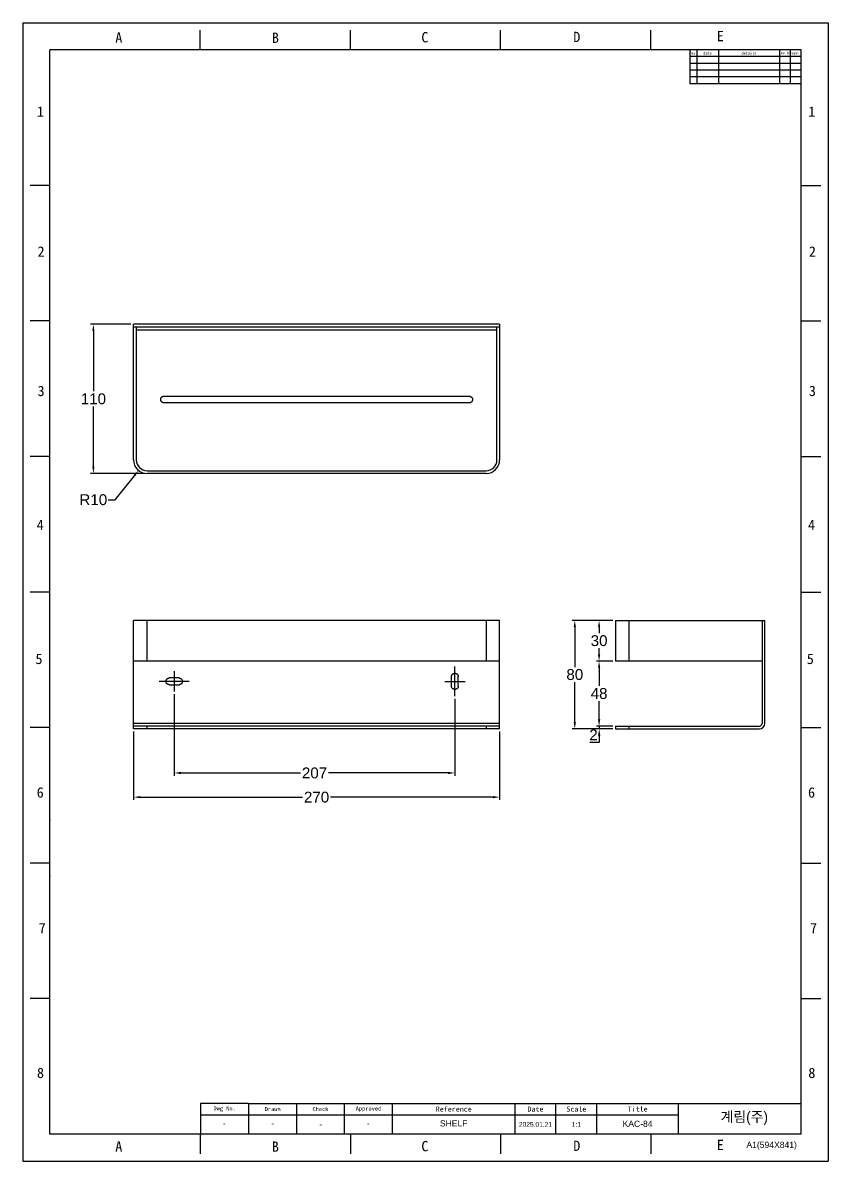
# Model space of a CAD drawing. Header units: millimetres. Extents: x -1005 to -411, y -1087 to -247.
import ezdxf

# ---------------------------------------------------------------- set-up
doc = ezdxf.new("R2010")
doc.units = ezdxf.units.MM
doc.header["$MEASUREMENT"] = 0
doc.linetypes.add('CENTER', pattern=[50.8, 31.75, -6.35, 6.35, -6.35])
doc.linetypes.add('CENTERX2', pattern=[101.6, 63.5, -12.7, 12.7, -12.7])
for name, color, linetype in [('DWG', 7, 'Continuous'), ('FORM', 7, 'Continuous'), ('TEXT', 2, 'Continuous')]:
    doc.layers.add(name, color=color, linetype=linetype)
doc.styles.add('ARIAL', font='arial.ttf')
doc.dimstyles.new('LIXIL-1배(a1)', dxfattribs={"dimscale": 0, "dimtxt": 8, "dimasz": 5, "dimexe": 1.9995, "dimexo": 2, "dimgap": 1.5, "dimtad": 1, "dimtih": 1, "dimtoh": 1, "dimdec": 1, "dimdsep": 46, "dimtxsty": 'ARIAL', "dimcen": 0, "dimclrd": 3, "dimclre": 3, "dimclrt": 4, "dimadec": 0, "dimazin": 0, "dimtfac": 1, "dimtdec": 1, "dimtmove": 0, "dimatfit": 3, "dimfxl": 1, "dimarcsym": 0})

# ---------------------------------------------------------------- blocks, each defined once
blk = doc.blocks.new('*D1')
at = {"color": 3, "lineweight": -2, "ltscale": 0.5, "transparency": 16777216}
for p, q in [((-925.78, -469.49), (-955.38, -469.49)), ((-953.38, -474.49), (-953.38, -518.9)), ((-953.38, -574.49), (-953.38, -530.07)), ((-915.78, -579.49), (-955.38, -579.49))]:
    blk.add_line(p, q, dxfattribs=at)
at = {"color": 3, "ltscale": 0.5, "transparency": 16777216}
for points in [[(-954.21, -474.49), (-952.54, -474.49), (-953.38, -469.49)], [(-954.21, -574.49), (-952.54, -574.49), (-953.38, -579.49)]]:
    blk.add_solid(points, dxfattribs=at)
at = {"layer": 'Defpoints', "color": 0, "ltscale": 0.5, "transparency": 16777216}
for p in [(-953.38, -469.49), (-923.78, -469.49), (-913.78, -579.49)]:
    blk.add_point(p, dxfattribs=at)
at = {"color": 4, "ltscale": 0.5, "transparency": 16777216, "insert": (-953.38, -524.49), "char_height": 8, "attachment_point": 5, "style": 'ARIAL'}
blk.add_mtext('110', dxfattribs=at)
blk = doc.blocks.new('*D2')
at = {"color": 3, "lineweight": -2, "ltscale": 0.5, "transparency": 16777216}
for p, q in [((-937.39, -598.93), (-923.17, -581.19)), ((-942.39, -598.93), (-937.39, -598.93))]:
    blk.add_line(p, q, dxfattribs=at)
at = {"color": 3, "ltscale": 0.5, "transparency": 16777216}
blk.add_solid([(-923.82, -580.67), (-922.52, -581.71), (-920.04, -577.29)], dxfattribs=at)
at = {"layer": 'Defpoints', "color": 0, "ltscale": 0.5, "transparency": 16777216}
for p in [(-913.78, -569.49), (-920.04, -577.29)]:
    blk.add_point(p, dxfattribs=at)
at = {"color": 4, "ltscale": 0.5, "transparency": 16777216, "insert": (-953.43, -598.93), "char_height": 8, "attachment_point": 5, "style": 'ARIAL'}
blk.add_mtext('R10', dxfattribs=at)
blk = doc.blocks.new('*D4')
at = {"color": 3, "lineweight": -2, "ltscale": 0.5, "transparency": 16777216}
for p, q in [((-580.36, -760.92), (-580.36, -755.92)), ((-570.22, -765.92), (-582.36, -765.92)), ((-570.22, -767.92), (-582.36, -767.92)), ((-580.36, -765.92), (-580.36, -767.92)), ((-580.36, -777.92), (-587.16, -777.92)), ((-580.36, -772.92), (-580.36, -777.92))]:
    blk.add_line(p, q, dxfattribs=at)
at = {"color": 3, "ltscale": 0.5, "transparency": 16777216}
for points in [[(-581.2, -760.92), (-579.53, -760.92), (-580.36, -765.92)], [(-581.2, -772.92), (-579.53, -772.92), (-580.36, -767.92)]]:
    blk.add_solid(points, dxfattribs=at)
at = {"layer": 'Defpoints', "color": 0, "ltscale": 0.5, "transparency": 16777216}
for p in [(-580.36, -767.92), (-568.22, -765.92), (-568.22, -767.92)]:
    blk.add_point(p, dxfattribs=at)
at = {"color": 4, "ltscale": 0.5, "transparency": 16777216, "insert": (-584.51, -772.41), "char_height": 8, "attachment_point": 5, "style": 'ARIAL'}
blk.add_mtext('2', dxfattribs=at)
blk = doc.blocks.new('*D5')
at = {"color": 3, "lineweight": -2, "ltscale": 0.5, "transparency": 16777216}
for p, q in [((-570.22, -687.92), (-600.34, -687.92)), ((-598.34, -692.92), (-598.34, -722.34)), ((-598.34, -762.92), (-598.34, -733.51)), ((-570.22, -767.92), (-600.34, -767.92))]:
    blk.add_line(p, q, dxfattribs=at)
at = {"color": 3, "ltscale": 0.5, "transparency": 16777216}
for points in [[(-599.18, -692.92), (-597.51, -692.92), (-598.34, -687.92)], [(-599.18, -762.92), (-597.51, -762.92), (-598.34, -767.92)]]:
    blk.add_solid(points, dxfattribs=at)
at = {"layer": 'Defpoints', "color": 0, "ltscale": 0.5, "transparency": 16777216}
for p in [(-598.34, -687.92), (-568.22, -687.92), (-568.22, -767.92)]:
    blk.add_point(p, dxfattribs=at)
at = {"color": 4, "ltscale": 0.5, "transparency": 16777216, "insert": (-598.34, -727.92), "char_height": 8, "attachment_point": 5, "style": 'ARIAL'}
blk.add_mtext('80', dxfattribs=at)
blk = doc.blocks.new('*D6')
at = {"color": 3, "lineweight": -2, "ltscale": 0.5, "transparency": 16777216}
for p, q in [((-570.22, -687.92), (-582.43, -687.92)), ((-580.43, -692.92), (-580.43, -697.34)), ((-580.43, -712.92), (-580.43, -708.51)), ((-570.22, -717.92), (-582.43, -717.92))]:
    blk.add_line(p, q, dxfattribs=at)
at = {"color": 3, "ltscale": 0.5, "transparency": 16777216}
for points in [[(-581.26, -692.92), (-579.59, -692.92), (-580.43, -687.92)], [(-581.26, -712.92), (-579.59, -712.92), (-580.43, -717.92)]]:
    blk.add_solid(points, dxfattribs=at)
at = {"layer": 'Defpoints', "color": 0, "ltscale": 0.5, "transparency": 16777216}
for p in [(-580.43, -687.92), (-568.22, -687.92), (-568.22, -717.92)]:
    blk.add_point(p, dxfattribs=at)
at = {"color": 4, "ltscale": 0.5, "transparency": 16777216, "insert": (-580.43, -702.92), "char_height": 8, "attachment_point": 5, "style": 'ARIAL'}
blk.add_mtext('30', dxfattribs=at)
blk = doc.blocks.new('*D7')
at = {"color": 3, "lineweight": -2, "ltscale": 0.5, "transparency": 16777216}
for p, q in [((-570.22, -717.92), (-582.43, -717.92)), ((-580.43, -722.92), (-580.43, -736.34)), ((-580.43, -760.92), (-580.43, -747.51)), ((-570.22, -765.92), (-582.43, -765.92))]:
    blk.add_line(p, q, dxfattribs=at)
at = {"color": 3, "ltscale": 0.5, "transparency": 16777216}
for points in [[(-581.26, -722.92), (-579.59, -722.92), (-580.43, -717.92)], [(-581.26, -760.92), (-579.59, -760.92), (-580.43, -765.92)]]:
    blk.add_solid(points, dxfattribs=at)
at = {"layer": 'Defpoints', "color": 0, "ltscale": 0.5, "transparency": 16777216}
for p in [(-580.43, -717.92), (-568.22, -717.92), (-568.22, -765.92)]:
    blk.add_point(p, dxfattribs=at)
at = {"color": 4, "ltscale": 0.5, "transparency": 16777216, "insert": (-580.43, -741.92), "char_height": 8, "attachment_point": 5, "style": 'ARIAL'}
blk.add_mtext('48', dxfattribs=at)
blk = doc.blocks.new('*D8')
at = {"color": 3, "lineweight": -2, "ltscale": 0.5, "transparency": 16777216}
for p, q in [((-893.78, -742.43), (-893.78, -802.53)), ((-686.78, -745.92), (-686.78, -802.53)), ((-888.78, -800.53), (-800.69, -800.53)), ((-691.78, -800.53), (-779.88, -800.53))]:
    blk.add_line(p, q, dxfattribs=at)
at = {"color": 3, "ltscale": 0.5, "transparency": 16777216}
for points in [[(-888.78, -799.69), (-888.78, -801.36), (-893.78, -800.53)], [(-691.78, -799.69), (-691.78, -801.36), (-686.78, -800.53)]]:
    blk.add_solid(points, dxfattribs=at)
at = {"layer": 'Defpoints', "color": 0, "ltscale": 0.5, "transparency": 16777216}
for p in [(-893.78, -740.43), (-686.78, -743.92), (-686.78, -800.53)]:
    blk.add_point(p, dxfattribs=at)
at = {"color": 4, "ltscale": 0.5, "transparency": 16777216, "insert": (-790.28, -800.53), "char_height": 8, "attachment_point": 5, "style": 'ARIAL'}
blk.add_mtext('207', dxfattribs=at)
blk = doc.blocks.new('*D9')
at = {"color": 3, "lineweight": -2, "ltscale": 0.5, "transparency": 16777216}
for p, q in [((-923.78, -769.92), (-923.78, -820.37)), ((-653.78, -769.92), (-653.78, -820.37)), ((-918.78, -818.37), (-799.18, -818.37)), ((-658.78, -818.37), (-778.39, -818.37))]:
    blk.add_line(p, q, dxfattribs=at)
at = {"color": 3, "ltscale": 0.5, "transparency": 16777216}
for points in [[(-918.78, -817.54), (-918.78, -819.2), (-923.78, -818.37)], [(-658.78, -817.54), (-658.78, -819.2), (-653.78, -818.37)]]:
    blk.add_solid(points, dxfattribs=at)
at = {"layer": 'Defpoints', "color": 0, "ltscale": 0.5, "transparency": 16777216}
for p in [(-923.78, -767.92), (-653.78, -767.92), (-653.78, -818.37)]:
    blk.add_point(p, dxfattribs=at)
at = {"color": 4, "ltscale": 0.5, "transparency": 16777216, "insert": (-788.78, -818.37), "char_height": 8, "attachment_point": 5, "style": 'ARIAL'}
blk.add_mtext('270', dxfattribs=at)

msp = doc.modelspace()

# ---------------------------------------------------------------- linework, layer by layer
at = {"color": 7, "linetype": 'Continuous'}
for p, q in [((-923.78, -569.49), (-923.78, -469.49)), ((-653.78, -469.49), (-923.78, -469.49)), ((-653.78, -469.49), (-653.78, -569.49)), ((-653.78, -471.49), (-923.78, -471.49)), ((-921.78, -471.49), (-921.78, -569.49)), ((-921.78, -473.49), (-655.78, -473.49)), ((-655.78, -569.49), (-655.78, -471.49)), ((-903.76, -524.99), (-903.75, -524.93)), ((-903.75, -525.04), (-903.76, -524.99)), ((-903.75, -524.76), (-903.74, -524.71)), ((-903.75, -524.82), (-903.75, -524.76)), ((-903.75, -524.88), (-903.75, -524.82)), ((-903.75, -524.93), (-903.75, -524.88)), ((-903.75, -525.1), (-903.75, -525.04)), ((-903.75, -525.15), (-903.75, -525.1)), ((-903.75, -525.21), (-903.75, -525.15)), ((-903.74, -525.27), (-903.75, -525.21)), ((-903.74, -524.71), (-903.73, -524.65)), ((-903.73, -525.33), (-903.74, -525.27)), ((-903.73, -524.65), (-903.72, -524.59)), ((-903.72, -525.38), (-903.73, -525.33)), ((-903.72, -524.59), (-903.71, -524.53)), ((-903.71, -525.44), (-903.72, -525.38)), ((-903.71, -524.53), (-903.7, -524.47)), ((-903.7, -525.5), (-903.71, -525.44)), ((-903.7, -524.47), (-903.69, -524.42)), ((-903.69, -525.56), (-903.7, -525.5)), ((-903.69, -524.42), (-903.67, -524.36)), ((-903.67, -525.62), (-903.69, -525.56)), ((-903.67, -524.36), (-903.66, -524.3)), ((-903.66, -525.67), (-903.67, -525.62)), ((-903.66, -524.3), (-903.64, -524.24)), ((-903.64, -525.73), (-903.66, -525.67)), ((-903.64, -524.24), (-903.62, -524.18)), ((-903.62, -525.79), (-903.64, -525.73)), ((-903.62, -524.18), (-903.6, -524.12)), ((-903.6, -525.85), (-903.62, -525.79)), ((-903.6, -524.12), (-903.58, -524.07)), ((-903.58, -525.91), (-903.6, -525.85)), ((-903.58, -524.07), (-903.56, -524.01)), ((-903.56, -525.96), (-903.58, -525.91)), ((-903.56, -524.01), (-903.53, -523.95)), ((-903.53, -526.02), (-903.56, -525.96)), ((-903.53, -523.95), (-903.5, -523.89)), ((-903.5, -526.08), (-903.53, -526.02)), ((-903.5, -523.89), (-903.48, -523.84)), ((-903.48, -526.14), (-903.5, -526.08)), ((-903.48, -523.84), (-903.45, -523.78)), ((-903.45, -526.19), (-903.48, -526.14)), ((-903.45, -523.78), (-903.41, -523.73)), ((-903.41, -526.25), (-903.45, -526.19)), ((-903.41, -523.73), (-903.38, -523.67)), ((-903.38, -526.3), (-903.41, -526.25)), ((-903.38, -523.67), (-903.35, -523.62)), ((-903.35, -526.35), (-903.38, -526.3)), ((-903.35, -523.62), (-903.31, -523.57)), ((-903.31, -526.41), (-903.35, -526.35)), ((-903.31, -523.57), (-903.27, -523.51)), ((-903.27, -526.46), (-903.31, -526.41)), ((-903.27, -523.51), (-903.24, -523.46)), ((-903.24, -526.51), (-903.27, -526.46)), ((-903.24, -523.46), (-903.2, -523.41)), ((-903.2, -526.56), (-903.24, -526.51)), ((-903.2, -523.41), (-903.15, -523.36)), ((-903.15, -526.61), (-903.2, -526.56)), ((-903.15, -523.36), (-903.11, -523.31)), ((-903.11, -526.66), (-903.15, -526.61)), ((-903.11, -523.31), (-903.07, -523.27)), ((-903.07, -526.71), (-903.11, -526.66)), ((-903.07, -523.27), (-903.02, -523.22)), ((-903.02, -526.75), (-903.07, -526.71)), ((-903.02, -523.22), (-902.98, -523.17)), ((-902.98, -526.8), (-903.02, -526.75)), ((-902.98, -523.17), (-902.93, -523.13)), ((-902.93, -526.84), (-902.98, -526.8)), ((-902.93, -523.13), (-902.88, -523.09)), ((-902.88, -526.89), (-902.93, -526.84)), ((-902.88, -523.09), (-902.83, -523.05)), ((-902.83, -526.93), (-902.88, -526.89)), ((-902.83, -523.05), (-902.78, -523.01)), ((-902.78, -526.97), (-902.83, -526.93)), ((-902.78, -523.01), (-902.73, -522.97)), ((-902.73, -527.01), (-902.78, -526.97)), ((-902.73, -522.97), (-902.68, -522.93)), ((-902.68, -527.04), (-902.73, -527.01)), ((-902.68, -522.93), (-902.62, -522.89)), ((-902.62, -527.08), (-902.68, -527.04)), ((-902.62, -522.89), (-902.57, -522.86)), ((-902.57, -527.11), (-902.62, -527.08)), ((-902.57, -522.86), (-902.49, -522.81)), ((-902.51, -527.15), (-902.57, -527.11)), ((-902.48, -527.18), (-902.51, -527.15)), ((-902.49, -522.81), (-902.4, -522.77)), ((-902.4, -527.21), (-902.47, -527.17)), ((-902.4, -522.77), (-902.35, -522.74)), ((-902.35, -527.24), (-902.4, -527.21)), ((-902.35, -522.74), (-902.29, -522.71)), ((-902.29, -527.26), (-902.35, -527.24)), ((-902.29, -522.71), (-902.23, -522.69)), ((-902.23, -527.29), (-902.29, -527.26)), ((-902.23, -522.69), (-902.18, -522.66)), ((-902.18, -527.31), (-902.23, -527.29)), ((-902.18, -522.66), (-902.12, -522.64)), ((-902.09, -527.34), (-902.18, -527.31)), ((-902.12, -522.63), (-902.06, -522.62)), ((-902.06, -527.35), (-902.09, -527.34)), ((-902.06, -522.62), (-902, -522.6)), ((-902, -527.37), (-902.06, -527.35)), ((-902, -522.6), (-901.94, -522.58)), ((-901.94, -527.39), (-902, -527.37)), ((-901.94, -522.58), (-901.89, -522.57)), ((-901.89, -527.41), (-901.94, -527.39)), ((-901.89, -522.57), (-901.83, -522.55)), ((-901.83, -527.42), (-901.89, -527.41)), ((-901.83, -522.55), (-901.77, -522.54)), ((-901.77, -527.43), (-901.83, -527.42)), ((-901.77, -522.54), (-901.71, -522.53)), ((-901.71, -527.44), (-901.77, -527.43)), ((-901.71, -522.53), (-901.65, -522.52)), ((-901.65, -527.46), (-901.71, -527.44)), ((-901.65, -522.52), (-901.59, -522.51)), ((-901.59, -527.46), (-901.65, -527.46)), ((-901.59, -522.51), (-901.54, -522.5)), ((-901.54, -527.47), (-901.59, -527.46)), ((-901.54, -522.5), (-901.48, -522.5)), ((-901.48, -527.48), (-901.54, -527.47)), ((-901.48, -522.5), (-901.42, -522.49)), ((-901.42, -527.48), (-901.48, -527.48)), ((-901.42, -522.49), (-901.37, -522.49)), ((-901.37, -527.48), (-901.42, -527.48)), ((-901.37, -522.49), (-901.31, -522.49)), ((-901.31, -527.49), (-901.37, -527.48)), ((-901.31, -522.49), (-676.2, -522.49)), ((-676.2, -527.49), (-901.31, -527.49)), ((-676.2, -522.49), (-676.14, -522.49)), ((-676.14, -527.48), (-676.2, -527.49)), ((-676.14, -522.49), (-676.09, -522.49)), ((-676.09, -527.48), (-676.14, -527.48)), ((-676.09, -522.49), (-676.03, -522.5)), ((-676.03, -527.48), (-676.09, -527.48)), ((-676.03, -522.5), (-675.97, -522.5)), ((-675.97, -527.47), (-676.03, -527.48)), ((-675.97, -522.5), (-675.92, -522.51)), ((-675.92, -527.46), (-675.97, -527.47)), ((-675.92, -522.51), (-675.86, -522.52)), ((-675.86, -527.46), (-675.92, -527.46)), ((-675.86, -522.52), (-675.8, -522.53)), ((-675.8, -527.44), (-675.86, -527.46)), ((-675.8, -522.53), (-675.74, -522.54)), ((-675.74, -527.43), (-675.8, -527.44)), ((-675.74, -522.54), (-675.68, -522.55)), ((-675.68, -527.42), (-675.74, -527.43)), ((-675.68, -522.55), (-675.63, -522.57)), ((-675.63, -527.41), (-675.68, -527.42)), ((-675.63, -522.57), (-675.57, -522.58)), ((-675.57, -527.39), (-675.63, -527.41)), ((-675.57, -522.58), (-675.51, -522.6)), ((-675.51, -527.37), (-675.57, -527.39)), ((-675.51, -522.6), (-675.45, -522.62)), ((-675.45, -527.35), (-675.51, -527.37)), ((-675.45, -522.62), (-675.42, -522.63)), ((-675.39, -527.34), (-675.45, -527.35)), ((-675.42, -522.63), (-675.34, -522.66)), ((-675.34, -527.31), (-675.39, -527.33)), ((-675.34, -522.66), (-675.28, -522.69)), ((-675.28, -527.29), (-675.34, -527.31)), ((-675.28, -522.69), (-675.22, -522.71)), ((-675.22, -527.26), (-675.28, -527.29)), ((-675.22, -522.71), (-675.16, -522.74)), ((-675.16, -527.24), (-675.22, -527.26)), ((-675.16, -522.74), (-675.11, -522.77)), ((-675.11, -527.21), (-675.16, -527.24)), ((-675.11, -522.77), (-675.04, -522.8)), ((-675.02, -527.16), (-675.11, -527.21)), ((-675.03, -522.79), (-675, -522.83)), ((-674.94, -527.11), (-675.02, -527.16)), ((-675, -522.83), (-674.94, -522.86)), ((-674.94, -522.86), (-674.89, -522.89)), ((-674.89, -527.08), (-674.94, -527.11)), ((-674.89, -522.89), (-674.83, -522.93)), ((-674.83, -527.04), (-674.89, -527.08)), ((-674.83, -522.93), (-674.78, -522.97)), ((-674.78, -527.01), (-674.83, -527.04)), ((-674.78, -522.97), (-674.73, -523.01)), ((-674.73, -526.97), (-674.78, -527.01)), ((-674.73, -523.01), (-674.68, -523.05)), ((-674.68, -526.93), (-674.73, -526.97)), ((-674.68, -523.05), (-674.63, -523.09)), ((-674.63, -526.89), (-674.68, -526.93)), ((-674.63, -523.09), (-674.58, -523.13)), ((-674.58, -526.84), (-674.63, -526.89)), ((-674.58, -523.13), (-674.53, -523.17)), ((-674.53, -526.8), (-674.58, -526.84)), ((-674.53, -523.17), (-674.49, -523.22)), ((-674.49, -526.75), (-674.53, -526.8)), ((-674.49, -523.22), (-674.44, -523.27)), ((-674.44, -526.71), (-674.49, -526.75)), ((-674.44, -523.27), (-674.4, -523.31)), ((-674.4, -526.66), (-674.44, -526.71)), ((-674.4, -523.31), (-674.36, -523.36)), ((-674.36, -526.61), (-674.4, -526.66)), ((-674.36, -523.36), (-674.32, -523.41)), ((-674.32, -526.56), (-674.36, -526.61)), ((-674.32, -523.41), (-674.28, -523.46)), ((-674.28, -526.51), (-674.32, -526.56)), ((-674.28, -523.46), (-674.24, -523.51)), ((-674.24, -526.46), (-674.28, -526.51)), ((-674.24, -523.51), (-674.2, -523.57)), ((-674.2, -526.41), (-674.24, -526.46)), ((-674.2, -523.57), (-674.16, -523.62)), ((-674.16, -526.35), (-674.2, -526.41)), ((-674.16, -523.62), (-674.13, -523.67)), ((-674.13, -526.3), (-674.16, -526.35)), ((-674.13, -523.67), (-674.1, -523.73)), ((-674.1, -526.25), (-674.13, -526.3)), ((-674.1, -523.73), (-674.07, -523.78)), ((-674.07, -526.19), (-674.1, -526.25)), ((-674.07, -523.78), (-674.04, -523.84)), ((-674.04, -526.14), (-674.07, -526.19)), ((-674.04, -523.84), (-674.01, -523.89)), ((-674.01, -526.08), (-674.04, -526.14)), ((-674.01, -523.89), (-673.98, -523.95)), ((-673.98, -526.02), (-674.01, -526.08)), ((-673.98, -523.95), (-673.96, -524.01)), ((-673.96, -525.96), (-673.98, -526.02)), ((-673.96, -524.01), (-673.93, -524.07)), ((-673.93, -525.91), (-673.96, -525.96)), ((-673.93, -524.07), (-673.91, -524.12)), ((-673.91, -525.85), (-673.93, -525.91)), ((-673.91, -524.12), (-673.89, -524.18)), ((-673.89, -525.79), (-673.91, -525.85)), ((-673.89, -524.18), (-673.87, -524.24)), ((-673.87, -525.73), (-673.89, -525.79)), ((-673.87, -524.24), (-673.85, -524.3)), ((-673.85, -525.67), (-673.87, -525.73)), ((-673.85, -524.3), (-673.84, -524.36)), ((-673.84, -525.62), (-673.85, -525.67)), ((-673.84, -524.36), (-673.82, -524.42)), ((-673.82, -525.56), (-673.84, -525.62)), ((-673.82, -524.42), (-673.81, -524.47)), ((-673.81, -525.5), (-673.82, -525.56)), ((-673.81, -524.47), (-673.8, -524.53)), ((-673.8, -525.44), (-673.81, -525.5)), ((-673.8, -524.53), (-673.79, -524.59)), ((-673.79, -525.38), (-673.8, -525.44)), ((-673.79, -524.59), (-673.78, -524.65)), ((-673.78, -525.33), (-673.79, -525.38)), ((-673.78, -524.65), (-673.77, -524.71)), ((-673.77, -525.27), (-673.78, -525.33)), ((-673.77, -524.71), (-673.77, -524.76)), ((-673.77, -524.76), (-673.76, -524.82)), ((-673.76, -525.15), (-673.77, -525.21)), ((-673.77, -525.21), (-673.77, -525.27)), ((-673.76, -524.82), (-673.76, -524.88)), ((-673.76, -524.88), (-673.76, -524.93)), ((-673.76, -524.93), (-673.76, -524.99)), ((-673.76, -524.99), (-673.76, -525.04)), ((-673.76, -525.04), (-673.76, -525.1)), ((-673.76, -525.1), (-673.76, -525.15)), ((-913.78, -577.49), (-663.78, -577.49)), ((-663.78, -579.49), (-913.78, -579.49)), ((-923.78, -767.92), (-923.78, -687.92)), ((-653.78, -687.92), (-923.78, -687.92)), ((-913.78, -717.92), (-913.78, -687.92)), ((-663.78, -687.92), (-663.78, -717.92)), ((-653.78, -767.92), (-653.78, -687.92)), ((-568.22, -687.92), (-568.22, -717.92)), ((-568.22, -687.92), (-458.22, -687.92)), ((-558.22, -717.92), (-558.22, -687.92)), ((-460.22, -687.92), (-460.22, -763.92)), ((-458.22, -763.92), (-458.22, -687.92)), ((-653.78, -717.92), (-923.78, -717.92)), ((-460.22, -717.92), (-568.22, -717.92)), ((-898.65, -730.83), (-898.6, -730.8)), ((-898.6, -730.8), (-898.52, -730.75)), ((-898.52, -730.75), (-898.43, -730.7)), ((-898.43, -730.69), (-898.38, -730.68)), ((-898.38, -730.68), (-898.32, -730.65)), ((-898.32, -730.65), (-898.26, -730.62)), ((-898.26, -730.62), (-898.2, -730.6)), ((-898.2, -730.6), (-898.15, -730.58)), ((-898.15, -730.58), (-898.09, -730.56)), ((-898.09, -730.56), (-898.03, -730.54)), ((-898.03, -730.54), (-897.97, -730.52)), ((-897.97, -730.52), (-897.91, -730.51)), ((-897.91, -730.51), (-897.85, -730.49)), ((-897.85, -730.49), (-897.8, -730.48)), ((-897.8, -730.48), (-897.74, -730.47)), ((-897.74, -730.47), (-897.68, -730.46)), ((-897.68, -730.46), (-897.62, -730.45)), ((-897.62, -730.45), (-897.57, -730.44)), ((-897.57, -730.44), (-897.51, -730.44)), ((-897.51, -730.44), (-897.45, -730.43)), ((-897.45, -730.43), (-897.41, -730.43)), ((-897.41, -730.43), (-897.34, -730.42)), ((-890.23, -730.42), (-890.17, -730.43)), ((-890.17, -730.43), (-890.12, -730.43)), ((-890.12, -730.43), (-890.06, -730.44)), ((-890.06, -730.44), (-890, -730.44)), ((-890, -730.44), (-889.94, -730.45)), ((-889.94, -730.45), (-889.89, -730.46)), ((-889.89, -730.46), (-889.83, -730.47)), ((-889.83, -730.47), (-889.77, -730.48)), ((-889.77, -730.48), (-889.71, -730.49)), ((-889.71, -730.49), (-889.65, -730.51)), ((-889.65, -730.51), (-889.6, -730.52)), ((-889.6, -730.52), (-889.54, -730.54)), ((-889.54, -730.54), (-889.48, -730.56)), ((-889.48, -730.56), (-889.42, -730.58)), ((-889.42, -730.58), (-889.36, -730.6)), ((-889.36, -730.6), (-889.31, -730.62)), ((-889.31, -730.62), (-889.25, -730.65)), ((-889.25, -730.65), (-889.19, -730.68)), ((-889.19, -730.68), (-889.16, -730.69)), ((-889.16, -730.69), (-889.07, -730.74)), ((-889.06, -730.73), (-889.02, -730.77)), ((-889.02, -730.77), (-888.97, -730.8)), ((-888.97, -730.8), (-888.92, -730.83)), ((-689.29, -729.37), (-689.28, -729.31)), ((-689.29, -736.48), (-689.29, -729.37)), ((-689.28, -729.26), (-689.27, -729.2)), ((-689.28, -729.31), (-689.28, -729.26)), ((-689.27, -729.14), (-689.26, -729.09)), ((-689.27, -729.2), (-689.27, -729.14)), ((-689.26, -729.09), (-689.25, -729.03)), ((-689.25, -729.03), (-689.24, -728.97)), ((-689.24, -728.97), (-689.23, -728.91)), ((-689.23, -728.91), (-689.22, -728.85)), ((-689.22, -728.85), (-689.2, -728.8)), ((-689.2, -728.8), (-689.19, -728.74)), ((-689.19, -728.74), (-689.17, -728.68)), ((-689.17, -728.68), (-689.15, -728.62)), ((-689.15, -728.62), (-689.13, -728.56)), ((-689.13, -728.56), (-689.11, -728.5)), ((-689.11, -728.5), (-689.08, -728.45)), ((-689.08, -728.45), (-689.06, -728.39)), ((-689.06, -728.39), (-689.03, -728.33)), ((-689.03, -728.33), (-689, -728.28)), ((-689, -728.28), (-688.97, -728.22)), ((-688.97, -728.22), (-688.94, -728.17)), ((-688.94, -728.17), (-688.91, -728.11)), ((-688.91, -728.11), (-688.88, -728.06)), ((-688.88, -728.06), (-688.84, -728)), ((-688.84, -728), (-688.8, -727.95)), ((-688.8, -727.95), (-688.76, -727.9)), ((-688.76, -727.9), (-688.72, -727.85)), ((-688.72, -727.85), (-688.68, -727.8)), ((-688.68, -727.8), (-688.64, -727.75)), ((-688.64, -727.75), (-688.6, -727.7)), ((-688.6, -727.7), (-688.55, -727.66)), ((-688.55, -727.66), (-688.5, -727.61)), ((-688.5, -727.61), (-688.46, -727.57)), ((-688.46, -727.57), (-688.41, -727.53)), ((-688.41, -727.53), (-688.36, -727.48)), ((-688.36, -727.48), (-688.31, -727.44)), ((-688.31, -727.44), (-688.26, -727.41)), ((-688.26, -727.41), (-688.2, -727.37)), ((-688.2, -727.37), (-688.15, -727.33)), ((-688.15, -727.33), (-688.1, -727.3)), ((-688.1, -727.3), (-688.02, -727.25)), ((-688.02, -727.25), (-687.93, -727.2)), ((-687.93, -727.19), (-687.88, -727.18)), ((-687.88, -727.18), (-687.82, -727.15)), ((-687.82, -727.15), (-687.76, -727.12)), ((-687.76, -727.12), (-687.7, -727.1)), ((-687.7, -727.1), (-687.65, -727.08)), ((-687.65, -727.08), (-687.59, -727.06)), ((-687.59, -727.06), (-687.53, -727.04)), ((-687.53, -727.04), (-687.47, -727.02)), ((-687.47, -727.02), (-687.41, -727.01)), ((-687.41, -727.01), (-687.35, -726.99)), ((-687.35, -726.99), (-687.3, -726.98)), ((-687.3, -726.98), (-687.24, -726.97)), ((-687.24, -726.97), (-687.18, -726.96)), ((-687.18, -726.96), (-687.12, -726.95)), ((-687.12, -726.95), (-687.07, -726.94)), ((-687.07, -726.94), (-687.01, -726.94)), ((-687.01, -726.94), (-686.95, -726.93)), ((-686.95, -726.93), (-686.84, -726.93)), ((-686.84, -726.93), (-686.78, -726.92)), ((-686.78, -726.92), (-686.73, -726.93)), ((-686.73, -726.93), (-686.62, -726.93)), ((-686.62, -726.93), (-686.56, -726.94)), ((-686.56, -726.94), (-686.5, -726.94)), ((-686.5, -726.94), (-686.44, -726.95)), ((-686.44, -726.95), (-686.39, -726.96)), ((-686.39, -726.96), (-686.33, -726.97)), ((-686.33, -726.97), (-686.27, -726.98)), ((-686.27, -726.98), (-686.21, -726.99)), ((-686.21, -726.99), (-686.15, -727.01)), ((-686.15, -727.01), (-686.1, -727.02)), ((-686.1, -727.02), (-686.04, -727.04)), ((-686.04, -727.04), (-685.98, -727.06)), ((-685.98, -727.06), (-685.92, -727.08)), ((-685.92, -727.08), (-685.86, -727.1)), ((-685.86, -727.1), (-685.81, -727.12)), ((-685.81, -727.12), (-685.75, -727.15)), ((-685.75, -727.15), (-685.69, -727.18)), ((-685.69, -727.18), (-685.66, -727.19)), ((-685.66, -727.19), (-685.57, -727.24)), ((-685.56, -727.23), (-685.52, -727.27)), ((-685.52, -727.27), (-685.47, -727.3)), ((-685.47, -727.3), (-685.42, -727.33)), ((-685.42, -727.33), (-685.36, -727.37)), ((-685.36, -727.37), (-685.31, -727.41)), ((-685.31, -727.41), (-685.26, -727.44)), ((-685.26, -727.44), (-685.21, -727.48)), ((-685.21, -727.48), (-685.16, -727.53)), ((-685.16, -727.53), (-685.11, -727.57)), ((-685.11, -727.57), (-685.06, -727.61)), ((-685.06, -727.61), (-685.02, -727.66)), ((-685.02, -727.66), (-684.97, -727.7)), ((-684.97, -727.7), (-684.93, -727.75)), ((-684.93, -727.75), (-684.88, -727.8)), ((-684.88, -727.8), (-684.84, -727.85)), ((-684.84, -727.85), (-684.8, -727.9)), ((-684.8, -727.9), (-684.76, -727.95)), ((-684.76, -727.95), (-684.73, -728)), ((-684.73, -728), (-684.69, -728.06)), ((-684.69, -728.06), (-684.66, -728.11)), ((-684.66, -728.11), (-684.62, -728.17)), ((-684.62, -728.17), (-684.59, -728.22)), ((-684.59, -728.22), (-684.56, -728.28)), ((-684.56, -728.28), (-684.53, -728.33)), ((-684.53, -728.33), (-684.51, -728.39)), ((-684.51, -728.39), (-684.48, -728.45)), ((-684.48, -728.45), (-684.46, -728.5)), ((-684.46, -728.5), (-684.44, -728.56)), ((-684.44, -728.56), (-684.42, -728.62)), ((-684.42, -728.62), (-684.4, -728.68)), ((-684.4, -728.68), (-684.38, -728.74)), ((-684.38, -728.74), (-684.36, -728.8)), ((-684.36, -728.8), (-684.35, -728.85)), ((-684.35, -728.85), (-684.34, -728.91)), ((-684.34, -728.91), (-684.33, -728.97)), ((-684.33, -728.97), (-684.32, -729.03)), ((-684.32, -729.03), (-684.31, -729.09)), ((-684.31, -729.09), (-684.3, -729.14)), ((-684.3, -729.14), (-684.29, -729.2)), ((-684.29, -729.2), (-684.29, -729.26)), ((-684.29, -729.26), (-684.29, -729.31)), ((-684.29, -729.31), (-684.28, -729.37)), ((-899.78, -732.76), (-899.77, -732.7)), ((-899.78, -732.81), (-899.78, -732.76)), ((-899.78, -732.87), (-899.78, -732.81)), ((-899.78, -732.92), (-899.78, -732.87)), ((-899.78, -732.98), (-899.78, -732.92)), ((-899.78, -733.04), (-899.78, -732.98)), ((-899.78, -733.09), (-899.78, -733.04)), ((-899.77, -733.15), (-899.78, -733.09)), ((-899.77, -732.64), (-899.76, -732.59)), ((-899.77, -732.7), (-899.77, -732.64)), ((-899.77, -733.21), (-899.77, -733.15)), ((-899.76, -733.26), (-899.77, -733.21)), ((-899.76, -732.59), (-899.75, -732.53)), ((-899.75, -733.32), (-899.76, -733.26)), ((-899.75, -732.53), (-899.74, -732.47)), ((-899.74, -733.38), (-899.75, -733.32)), ((-899.74, -732.47), (-899.73, -732.41)), ((-899.73, -733.44), (-899.74, -733.38)), ((-899.73, -732.41), (-899.72, -732.35)), ((-899.72, -733.5), (-899.73, -733.44)), ((-899.72, -732.35), (-899.7, -732.3)), ((-899.7, -733.55), (-899.72, -733.5)), ((-899.7, -732.3), (-899.69, -732.24)), ((-899.69, -733.61), (-899.7, -733.55)), ((-899.69, -732.24), (-899.67, -732.18)), ((-899.67, -733.67), (-899.69, -733.61)), ((-899.67, -732.18), (-899.65, -732.12)), ((-899.65, -733.73), (-899.67, -733.67)), ((-899.65, -732.12), (-899.63, -732.06)), ((-899.63, -733.79), (-899.65, -733.73)), ((-899.63, -732.06), (-899.61, -732)), ((-899.61, -733.85), (-899.63, -733.79)), ((-899.61, -732), (-899.58, -731.95)), ((-899.58, -733.9), (-899.61, -733.85)), ((-899.58, -731.95), (-899.56, -731.89)), ((-899.56, -733.96), (-899.58, -733.9)), ((-899.56, -731.89), (-899.53, -731.83)), ((-899.53, -734.02), (-899.56, -733.96)), ((-899.53, -731.83), (-899.5, -731.78)), ((-899.5, -734.07), (-899.53, -734.02)), ((-899.5, -731.78), (-899.47, -731.72)), ((-899.47, -734.13), (-899.5, -734.07)), ((-899.47, -731.72), (-899.44, -731.67)), ((-899.44, -734.18), (-899.47, -734.13)), ((-899.44, -731.67), (-899.41, -731.61)), ((-899.41, -734.24), (-899.44, -734.18)), ((-899.41, -731.61), (-899.38, -731.56)), ((-899.38, -734.29), (-899.41, -734.24)), ((-899.38, -731.56), (-899.34, -731.5)), ((-899.34, -734.35), (-899.38, -734.29)), ((-899.34, -731.5), (-899.3, -731.45)), ((-899.3, -734.4), (-899.34, -734.35)), ((-899.3, -731.45), (-899.26, -731.4)), ((-899.26, -734.45), (-899.3, -734.4)), ((-899.26, -731.4), (-899.22, -731.35)), ((-899.22, -734.5), (-899.26, -734.45)), ((-899.22, -731.35), (-899.18, -731.3)), ((-899.18, -734.55), (-899.22, -734.5)), ((-899.18, -731.3), (-899.14, -731.25)), ((-899.14, -734.6), (-899.18, -734.55)), ((-899.14, -731.25), (-899.1, -731.2)), ((-899.1, -734.65), (-899.14, -734.6)), ((-899.1, -731.2), (-899.05, -731.16)), ((-899.05, -734.69), (-899.1, -734.65)), ((-899.05, -731.16), (-899, -731.11)), ((-899, -734.74), (-899.05, -734.69)), ((-899, -731.11), (-898.96, -731.07)), ((-898.96, -734.78), (-899, -734.74)), ((-898.96, -731.07), (-898.91, -731.03)), ((-898.91, -734.82), (-898.96, -734.78)), ((-898.91, -731.03), (-898.86, -730.98)), ((-898.86, -734.87), (-898.91, -734.82)), ((-898.86, -730.98), (-898.81, -730.94)), ((-898.81, -734.91), (-898.86, -734.87)), ((-898.81, -730.94), (-898.76, -730.91)), ((-898.76, -734.94), (-898.81, -734.91)), ((-898.76, -730.91), (-898.7, -730.87)), ((-898.7, -734.98), (-898.76, -734.94)), ((-898.7, -730.87), (-898.65, -730.83)), ((-898.65, -735.02), (-898.7, -734.98)), ((-898.6, -735.05), (-898.65, -735.02)), ((-898.54, -735.08), (-898.6, -735.05)), ((-898.5, -735.12), (-898.54, -735.08)), ((-898.41, -735.16), (-898.5, -735.11)), ((-898.38, -735.17), (-898.41, -735.16)), ((-898.32, -735.2), (-898.38, -735.17)), ((-898.26, -735.23), (-898.32, -735.2)), ((-898.2, -735.25), (-898.26, -735.23)), ((-898.15, -735.27), (-898.2, -735.25)), ((-898.09, -735.29), (-898.15, -735.27)), ((-898.03, -735.31), (-898.09, -735.29)), ((-897.97, -735.33), (-898.03, -735.31)), ((-897.91, -735.34), (-897.97, -735.33)), ((-897.85, -735.36), (-897.91, -735.34)), ((-897.8, -735.37), (-897.85, -735.36)), ((-897.74, -735.38), (-897.8, -735.37)), ((-897.68, -735.39), (-897.74, -735.38)), ((-897.62, -735.4), (-897.68, -735.39)), ((-897.57, -735.41), (-897.62, -735.4)), ((-897.51, -735.41), (-897.57, -735.41)), ((-897.45, -735.42), (-897.51, -735.41)), ((-897.39, -735.42), (-897.45, -735.42)), ((-897.34, -735.43), (-897.39, -735.42)), ((-890.16, -735.42), (-890.23, -735.43)), ((-890.12, -735.42), (-890.16, -735.42)), ((-890.06, -735.41), (-890.12, -735.42)), ((-890, -735.41), (-890.06, -735.41)), ((-889.94, -735.4), (-890, -735.41)), ((-889.89, -735.39), (-889.94, -735.4)), ((-889.83, -735.38), (-889.89, -735.39)), ((-889.77, -735.37), (-889.83, -735.38)), ((-889.71, -735.36), (-889.77, -735.37)), ((-889.65, -735.34), (-889.71, -735.36)), ((-889.6, -735.33), (-889.65, -735.34)), ((-889.54, -735.31), (-889.6, -735.33)), ((-889.48, -735.29), (-889.54, -735.31)), ((-889.42, -735.27), (-889.48, -735.29)), ((-889.36, -735.25), (-889.42, -735.27)), ((-889.31, -735.23), (-889.36, -735.25)), ((-889.25, -735.2), (-889.31, -735.23)), ((-889.19, -735.17), (-889.25, -735.2)), ((-889.13, -735.16), (-889.19, -735.17)), ((-889.05, -735.1), (-889.14, -735.15)), ((-888.97, -735.05), (-889.05, -735.1)), ((-888.92, -735.02), (-888.97, -735.05)), ((-888.92, -730.83), (-888.86, -730.87)), ((-888.86, -734.98), (-888.92, -735.02)), ((-888.86, -730.87), (-888.81, -730.91)), ((-888.81, -734.94), (-888.86, -734.98)), ((-888.81, -730.91), (-888.76, -730.94)), ((-888.76, -734.91), (-888.81, -734.94)), ((-888.76, -730.94), (-888.71, -730.98)), ((-888.71, -734.87), (-888.76, -734.91)), ((-888.71, -730.98), (-888.66, -731.03)), ((-888.66, -734.82), (-888.71, -734.87)), ((-888.66, -731.03), (-888.61, -731.07)), ((-888.61, -734.78), (-888.66, -734.82)), ((-888.61, -731.07), (-888.56, -731.11)), ((-888.56, -734.74), (-888.61, -734.78)), ((-888.56, -731.11), (-888.52, -731.16)), ((-888.52, -734.69), (-888.56, -734.74)), ((-888.52, -731.16), (-888.47, -731.2)), ((-888.47, -734.65), (-888.52, -734.69)), ((-888.47, -731.2), (-888.43, -731.25)), ((-888.43, -734.6), (-888.47, -734.65)), ((-888.43, -731.25), (-888.38, -731.3)), ((-888.38, -734.55), (-888.43, -734.6)), ((-888.38, -731.3), (-888.34, -731.35)), ((-888.34, -734.5), (-888.38, -734.55)), ((-888.34, -731.35), (-888.3, -731.4)), ((-888.3, -734.45), (-888.34, -734.5)), ((-888.3, -731.4), (-888.26, -731.45)), ((-888.26, -734.4), (-888.3, -734.45)), ((-888.26, -731.45), (-888.23, -731.5)), ((-888.23, -734.35), (-888.26, -734.4)), ((-888.23, -731.5), (-888.19, -731.56)), ((-888.19, -734.29), (-888.23, -734.35)), ((-888.19, -731.56), (-888.16, -731.61)), ((-888.16, -734.24), (-888.19, -734.29)), ((-888.16, -731.61), (-888.12, -731.67)), ((-888.12, -734.18), (-888.16, -734.24)), ((-888.12, -731.67), (-888.09, -731.72)), ((-888.09, -734.13), (-888.12, -734.18)), ((-888.09, -731.72), (-888.06, -731.78)), ((-888.06, -734.07), (-888.09, -734.13)), ((-888.06, -731.78), (-888.03, -731.83)), ((-888.03, -734.02), (-888.06, -734.07)), ((-888.03, -731.83), (-888.01, -731.89)), ((-888.01, -733.96), (-888.03, -734.02)), ((-888.01, -731.89), (-887.98, -731.95)), ((-887.98, -733.9), (-888.01, -733.96)), ((-887.98, -731.95), (-887.96, -732)), ((-887.96, -733.85), (-887.98, -733.9)), ((-887.96, -732), (-887.94, -732.06)), ((-887.94, -733.79), (-887.96, -733.85)), ((-887.94, -732.06), (-887.92, -732.12)), ((-887.92, -733.73), (-887.94, -733.79)), ((-887.92, -732.12), (-887.9, -732.18)), ((-887.9, -733.67), (-887.92, -733.73)), ((-887.9, -732.18), (-887.88, -732.24)), ((-887.88, -733.61), (-887.9, -733.67)), ((-887.88, -732.24), (-887.86, -732.3)), ((-887.86, -733.55), (-887.88, -733.61)), ((-887.86, -732.3), (-887.85, -732.35)), ((-887.85, -733.5), (-887.86, -733.55)), ((-887.85, -732.35), (-887.84, -732.41)), ((-887.84, -733.44), (-887.85, -733.5)), ((-887.84, -732.41), (-887.83, -732.47)), ((-887.83, -733.38), (-887.84, -733.44)), ((-887.83, -732.47), (-887.82, -732.53)), ((-887.82, -733.32), (-887.83, -733.38)), ((-887.82, -732.53), (-887.81, -732.59)), ((-887.81, -733.26), (-887.82, -733.32)), ((-887.81, -732.59), (-887.8, -732.64)), ((-887.8, -733.21), (-887.81, -733.26)), ((-887.8, -732.64), (-887.79, -732.7)), ((-887.79, -733.15), (-887.8, -733.21)), ((-887.79, -732.7), (-887.79, -732.76)), ((-887.79, -732.76), (-887.79, -732.81)), ((-887.79, -732.81), (-887.78, -732.87)), ((-887.78, -732.98), (-887.79, -733.04)), ((-887.79, -733.04), (-887.79, -733.09)), ((-887.79, -733.09), (-887.79, -733.15)), ((-887.78, -732.87), (-887.78, -732.92)), ((-887.78, -732.92), (-887.78, -732.98)), ((-689.28, -736.54), (-689.29, -736.48)), ((-689.28, -736.59), (-689.28, -736.54)), ((-689.27, -736.65), (-689.28, -736.59)), ((-689.27, -736.71), (-689.27, -736.65)), ((-689.26, -736.76), (-689.27, -736.71)), ((-689.25, -736.82), (-689.26, -736.76)), ((-689.24, -736.88), (-689.25, -736.82)), ((-689.23, -736.94), (-689.24, -736.88)), ((-689.22, -737), (-689.23, -736.94)), ((-689.2, -737.05), (-689.22, -737)), ((-689.19, -737.11), (-689.2, -737.05)), ((-689.17, -737.17), (-689.19, -737.11)), ((-689.15, -737.23), (-689.17, -737.17)), ((-689.13, -737.29), (-689.15, -737.23)), ((-689.11, -737.35), (-689.13, -737.29)), ((-689.08, -737.4), (-689.11, -737.35)), ((-689.06, -737.46), (-689.08, -737.4)), ((-689.03, -737.52), (-689.06, -737.46)), ((-689, -737.57), (-689.03, -737.52)), ((-688.97, -737.63), (-689, -737.57)), ((-688.94, -737.68), (-688.97, -737.63)), ((-688.91, -737.74), (-688.94, -737.68)), ((-688.88, -737.79), (-688.91, -737.74)), ((-688.84, -737.85), (-688.88, -737.79)), ((-688.8, -737.9), (-688.84, -737.85)), ((-688.76, -737.95), (-688.8, -737.9)), ((-688.72, -738), (-688.76, -737.95)), ((-688.68, -738.05), (-688.72, -738)), ((-688.64, -738.1), (-688.68, -738.05)), ((-688.6, -738.15), (-688.64, -738.1)), ((-688.55, -738.19), (-688.6, -738.15)), ((-688.5, -738.24), (-688.55, -738.19)), ((-688.46, -738.28), (-688.5, -738.24)), ((-688.41, -738.32), (-688.46, -738.28)), ((-688.36, -738.37), (-688.41, -738.32)), ((-688.31, -738.41), (-688.36, -738.37)), ((-688.26, -738.44), (-688.31, -738.41)), ((-688.2, -738.48), (-688.26, -738.44)), ((-688.15, -738.52), (-688.2, -738.48)), ((-688.1, -738.55), (-688.15, -738.52)), ((-688.04, -738.58), (-688.1, -738.55)), ((-688, -738.62), (-688.04, -738.58)), ((-687.91, -738.66), (-688, -738.61)), ((-687.88, -738.67), (-687.91, -738.66)), ((-687.82, -738.7), (-687.88, -738.67)), ((-687.76, -738.73), (-687.82, -738.7)), ((-687.7, -738.75), (-687.76, -738.73)), ((-687.65, -738.77), (-687.7, -738.75)), ((-687.59, -738.79), (-687.65, -738.77)), ((-687.53, -738.81), (-687.59, -738.79)), ((-687.47, -738.83), (-687.53, -738.81)), ((-687.41, -738.84), (-687.47, -738.83)), ((-687.35, -738.86), (-687.41, -738.84)), ((-687.3, -738.87), (-687.35, -738.86)), ((-687.24, -738.88), (-687.3, -738.87)), ((-687.18, -738.89), (-687.24, -738.88)), ((-687.12, -738.9), (-687.18, -738.89)), ((-687.07, -738.91), (-687.12, -738.9)), ((-687.01, -738.91), (-687.07, -738.91)), ((-686.95, -738.92), (-687.01, -738.91)), ((-686.84, -738.92), (-686.95, -738.92)), ((-686.78, -738.92), (-686.84, -738.92)), ((-686.73, -738.92), (-686.78, -738.92)), ((-686.62, -738.92), (-686.73, -738.92)), ((-686.56, -738.91), (-686.62, -738.92)), ((-686.5, -738.91), (-686.56, -738.91)), ((-686.44, -738.9), (-686.5, -738.91)), ((-686.39, -738.89), (-686.44, -738.9)), ((-686.33, -738.88), (-686.39, -738.89)), ((-686.27, -738.87), (-686.33, -738.88)), ((-686.21, -738.86), (-686.27, -738.87)), ((-686.15, -738.84), (-686.21, -738.86)), ((-686.1, -738.83), (-686.15, -738.84)), ((-686.04, -738.81), (-686.1, -738.83)), ((-685.98, -738.79), (-686.04, -738.81)), ((-685.92, -738.77), (-685.98, -738.79)), ((-685.86, -738.75), (-685.92, -738.77)), ((-685.81, -738.73), (-685.86, -738.75)), ((-685.75, -738.7), (-685.81, -738.73)), ((-685.69, -738.67), (-685.75, -738.7)), ((-685.63, -738.66), (-685.69, -738.67)), ((-685.55, -738.6), (-685.64, -738.65)), ((-685.47, -738.55), (-685.55, -738.6)), ((-685.42, -738.52), (-685.47, -738.55)), ((-685.36, -738.48), (-685.42, -738.52)), ((-685.31, -738.44), (-685.36, -738.48)), ((-685.26, -738.41), (-685.31, -738.44)), ((-685.21, -738.37), (-685.26, -738.41)), ((-685.16, -738.32), (-685.21, -738.37)), ((-685.11, -738.28), (-685.16, -738.32)), ((-685.06, -738.24), (-685.11, -738.28)), ((-685.02, -738.19), (-685.06, -738.24)), ((-684.97, -738.15), (-685.02, -738.19)), ((-684.93, -738.1), (-684.97, -738.15)), ((-684.88, -738.05), (-684.93, -738.1)), ((-684.84, -738), (-684.88, -738.05)), ((-684.8, -737.95), (-684.84, -738)), ((-684.76, -737.9), (-684.8, -737.95)), ((-684.73, -737.85), (-684.76, -737.9)), ((-684.69, -737.79), (-684.73, -737.85)), ((-684.66, -737.74), (-684.69, -737.79)), ((-684.62, -737.68), (-684.66, -737.74)), ((-684.59, -737.63), (-684.62, -737.68)), ((-684.56, -737.57), (-684.59, -737.63)), ((-684.53, -737.52), (-684.56, -737.57)), ((-684.51, -737.46), (-684.53, -737.52)), ((-684.48, -737.4), (-684.51, -737.46)), ((-684.46, -737.35), (-684.48, -737.4)), ((-684.44, -737.29), (-684.46, -737.35)), ((-684.42, -737.23), (-684.44, -737.29)), ((-684.4, -737.17), (-684.42, -737.23)), ((-684.38, -737.11), (-684.4, -737.17)), ((-684.36, -737.05), (-684.38, -737.11)), ((-684.35, -737), (-684.36, -737.05)), ((-684.34, -736.94), (-684.35, -737)), ((-684.33, -736.88), (-684.34, -736.94)), ((-684.32, -736.82), (-684.33, -736.88)), ((-684.31, -736.76), (-684.32, -736.82)), ((-684.3, -736.71), (-684.31, -736.76)), ((-684.29, -736.65), (-684.3, -736.71)), ((-684.28, -736.48), (-684.29, -736.54)), ((-684.29, -736.54), (-684.29, -736.59)), ((-684.29, -736.59), (-684.29, -736.65)), ((-653.78, -763.92), (-923.78, -763.92)), ((-653.78, -765.92), (-923.78, -765.92)), ((-653.78, -767.92), (-923.78, -767.92)), ((-913.78, -767.92), (-913.78, -765.92)), ((-663.78, -765.92), (-663.78, -767.92)), ((-568.22, -765.92), (-568.22, -767.92)), ((-568.22, -765.92), (-462.22, -765.92)), ((-568.22, -767.92), (-462.22, -767.92)), ((-558.22, -767.92), (-558.22, -765.92))]:
    msp.add_line(p, q, dxfattribs=at)
for centre, radius, start, end in [((-913.78, -569.49), 10, 180, 270), ((-913.78, -569.49), 8, 180, 270), ((-663.78, -569.49), 10, 270, 0), ((-663.78, -569.49), 8, 270, 0), ((-462.22, -763.92), 4, 270, 0), ((-462.22, -763.92), 2, 270, 0)]:
    msp.add_arc(centre, radius, start, end, dxfattribs=at)
for points, knots in [([(-890.23, -730.43), (-890.25, -730.43), (-892.62, -730.4), (-894.99, -730.43), (-897.34, -730.43)], [0, 0, 0, 0, 0.007798, 1, 1, 1, 1]), ([(-684.28, -736.48), (-684.28, -736.46), (-684.26, -734.09), (-684.28, -731.72), (-684.28, -729.37)], [0, 0, 0, 0, 0.007799, 1, 1, 1, 1]), ([(-897.34, -735.42), (-897.32, -735.42), (-894.95, -735.45), (-892.58, -735.42), (-890.23, -735.42)], [0, 0, 0, 0, 0.007798, 1, 1, 1, 1])]:
    msp.add_open_spline(points, degree=3, knots=knots, dxfattribs=at)
at = {"layer": 'DWG', "color": 1, "linetype": 'CENTER', "ltscale": 5}
for p, q in [((-686.78, -743.92), (-686.78, -721.92)), ((-893.78, -725.42), (-893.78, -740.43)), ((-882.78, -732.92), (-904.78, -732.92)), ((-694.29, -732.92), (-679.27, -732.92))]:
    msp.add_line(p, q, dxfattribs=at)
at = {"layer": 'FORM', "color": 7, "linetype": 'Continuous'}
for p, q in [((-1005.45, -246.99), (-411.45, -246.99)), ((-1005.45, -246.99), (-1005.45, -1086.99)), ((-411.45, -246.99), (-411.45, -1086.99)), ((-874.65, -266.99), (-874.65, -252.45)), ((-763.85, -266.99), (-763.85, -252.45)), ((-653.05, -266.99), (-653.05, -252.45)), ((-542.25, -266.99), (-542.25, -252.45)), ((-431.45, -266.99), (-985.45, -266.99)), ((-431.45, -1066.99), (-431.45, -266.99)), ((-985.45, -366.99), (-999.98, -366.99)), ((-431.45, -366.99), (-416.91, -366.99)), ((-985.45, -466.99), (-999.98, -466.99)), ((-431.45, -466.99), (-416.91, -466.99)), ((-985.45, -566.99), (-999.98, -566.99)), ((-431.45, -566.99), (-416.91, -566.99)), ((-985.45, -666.99), (-999.98, -666.99)), ((-431.45, -666.99), (-416.91, -666.99)), ((-985.45, -766.99), (-999.98, -766.99)), ((-431.45, -766.99), (-416.91, -766.99)), ((-985.45, -866.99), (-999.98, -866.99)), ((-431.45, -866.99), (-416.91, -866.99)), ((-985.45, -966.99), (-999.98, -966.99)), ((-431.45, -966.99), (-416.91, -966.99)), ((-874.64, -1066.99), (-874.64, -1081.53)), ((-763.84, -1066.99), (-763.84, -1081.53)), ((-653.04, -1066.99), (-653.04, -1081.53)), ((-542.24, -1066.99), (-542.24, -1081.53)), ((-1005.45, -1086.99), (-411.45, -1086.99))]:
    msp.add_line(p, q, dxfattribs=at)
at = {"layer": 'FORM', "linetype": 'Continuous'}
for p, q in [((-985.45, -1066.99), (-985.45, -266.99)), ((-431.45, -1066.99), (-985.45, -1066.99))]:
    msp.add_line(p, q, dxfattribs=at)
at = {"layer": 'FORM'}
for p, q in [((-513.45, -266.99), (-513.45, -291.99)), ((-508.45, -266.99), (-508.45, -291.99)), ((-492.45, -266.99), (-492.45, -291.99)), ((-447.45, -266.99), (-447.45, -291.99)), ((-439.45, -266.99), (-439.45, -291.99)), ((-431.45, -271.99), (-513.45, -271.99)), ((-431.45, -276.99), (-513.45, -276.99)), ((-431.45, -281.99), (-513.45, -281.99)), ((-431.45, -286.99), (-513.45, -286.99)), ((-431.45, -291.99), (-513.45, -291.99)), ((-839.04, -1044.39), (-874.45, -1044.39)), ((-874.45, -1044.39), (-874.45, -1066.99)), ((-839.04, -1044.39), (-431.45, -1044.39)), ((-839.04, -1044.39), (-839.04, -1066.99)), ((-803.63, -1044.39), (-803.63, -1066.99)), ((-768.22, -1066.99), (-768.22, -1044.39)), ((-732.81, -1066.99), (-732.81, -1044.39)), ((-642.4, -1066.99), (-642.4, -1044.39)), ((-642.4, -1066.99), (-642.4, -1044.39)), ((-642.4, -1066.99), (-642.4, -1044.39)), ((-612.26, -1066.99), (-612.26, -1044.39)), ((-582.13, -1066.99), (-582.13, -1044.39)), ((-521.85, -1066.99), (-521.85, -1044.39)), ((-874.45, -1052.67), (-521.85, -1052.67))]:
    msp.add_line(p, q, dxfattribs=at)
for p in [(-985.45, -835.01), (-985.45, -835.01), (-985.45, -876.39), (-985.45, -876.39)]:
    msp.add_point(p, dxfattribs=at)

# ---------------------------------------------------------------- texts
at = {"layer": 'FORM', "char_height": 7.62, "attachment_point": 5}
for s, width, insert in [('A', 10, (-934.63, -257.88)), ('B', 10, (-819.18, -258.05)), ('C', 10, (-708.92, -257.72)), ('D', 10, (-596.84, -257.44)), ('E', 10, (-491.05, -256.81)), ('1', 50, (-992.45, -312.58)), ('1', 50, (-423.59, -312.58)), ('2', 50, (-991.97, -415.78)), ('2', 50, (-423.12, -415.78)), ('3', 50, (-991.99, -518.67)), ('3', 50, (-423.14, -518.67)), ('4', 50, (-992.56, -617.48)), ('4', 50, (-423.71, -617.48)), ('5', 50, (-993.51, -716.41)), ('5', 50, (-424.66, -716.41)), ('6', 50, (-992.59, -814.93)), ('6', 50, (-423.74, -814.93)), ('7', 50, (-991.1, -915.01)), ('7', 50, (-422.25, -915.01)), ('8', 50, (-992.38, -1021.87)), ('8', 50, (-423.53, -1021.87)), ('A', 10, (-934.63, -1076.07)), ('B', 10, (-819.18, -1076.23)), ('C', 10, (-708.92, -1075.91)), ('D', 10, (-596.84, -1075.63)), ('E', 10, (-491.05, -1074.99))]:
    msp.add_mtext_dynamic_manual_height_columns(s, width=width, gutter_width=12.5, heights=[0], dxfattribs=dict(at, insert=insert))
at = {"layer": 'TEXT', "style": 'ARIAL'}
msp.add_text('A1(594X841)', height=4.5204, dxfattribs=at).set_placement((-471.77, -1077.15))
at = {"layer": 'TEXT', "attachment_point": 5}
for s, width, gutter_width, insert, char_height in [('date', 16, 12.5, (-500.45, -269.49), 2), ('details', 45, 12.5, (-469.95, -269.49), 2), ('rev.by', 8, 12.5, (-443.45, -269.49), 2), ('apv.', 8, 12.5, (-435.45, -269.49), 2), ('rev.', 5, 12.5, (-510.95, -269.49), 2), ('Dwg No.', 35.4099, 18.84, (-856.57, -1048.49), 3.014), ('Drawn', 35.4099, 18.84, (-821.16, -1048.49), 3.014), ('Check', 35.4099, 18.84, (-785.92, -1048.53), 3.014), ('Approved', 35.4099, 18.84, (-750.51, -1048.53), 3.014), ('Reference', 90.4082, 18.84, (-687.6, -1048.53), 3.767), ('Date', 30.1361, 18.84, (-627.33, -1048.53), 3.767), ('Scale', 30.1361, 18.84, (-597.19, -1048.53), 3.767), ('Title', 60.2721, 18.84, (-551.99, -1048.53), 3.767)]:
    msp.add_mtext_dynamic_manual_height_columns(s, width=width, gutter_width=gutter_width, heights=[0], dxfattribs=dict(at, insert=insert, char_height=char_height))
at = {"layer": 'TEXT', "linetype": 'CENTERX2', "insert": (-473.37, -1055.32), "char_height": 7.534, "attachment_point": 5, "style": 'ARIAL'}
msp.add_mtext_dynamic_manual_height_columns('{\\fHYGothic-Medium|b0|i0|c129|p18;계림(주)}', width=90.4082, gutter_width=18.84, heights=[0], dxfattribs=at)
at = {"layer": 'TEXT', "attachment_point": 5, "style": 'ARIAL'}
for s, width, insert, char_height in [('SHELF', 35.4099, (-687.66, -1059.08), 4.52), ('2025.01.21', 30.1361, (-627.33, -1059.83), 3.5), ('1:1', 30.1361, (-597.19, -1059.83), 3.5), ('KAC-84', 47.9371, (-552.06, -1059.41), 4.52), ('-', 35.4099, (-856.74, -1059.08), 4.52), ('-', 35.4099, (-821.21, -1059.08), 4.52), ('-', 35.4099, (-785.66, -1059.73), 4.52), ('-', 35.4099, (-750.6, -1059.08), 4.52)]:
    msp.add_mtext_dynamic_manual_height_columns(s, width=width, gutter_width=18.84, heights=[0], dxfattribs=dict(at, insert=insert, char_height=char_height))

# ---------------------------------------------------------------- dimensions: what is measured, and where the dimension line sits
at = {"color": 0, "ltscale": 0.5}
for base, p1, p2, override, picture, middle in [((-953.38, -469.49), (-913.78, -579.49), (-923.78, -469.49), {"dimtad": 0}, '*D1', (-953.38, -524.49)), ((-598.34, -687.92), (-568.22, -767.92), (-568.22, -687.92), {"dimscale": 0, "dimtix": 0, "dimtofl": 1, "dimtmove": 0, "dimatfit": 3}, '*D5', (-598.34, -727.92)), ((-580.43, -687.92), (-568.22, -717.92), (-568.22, -687.92), {"dimscale": 0, "dimtix": 0, "dimtofl": 1, "dimtmove": 0, "dimatfit": 3}, '*D6', (-580.43, -702.92)), ((-580.43, -717.92), (-568.22, -765.92), (-568.22, -717.92), {"dimscale": 0, "dimtix": 0, "dimtofl": 1, "dimtmove": 0, "dimatfit": 3}, '*D7', (-580.43, -741.92)), ((-580.36, -767.92), (-568.22, -765.92), (-568.22, -767.92), {"dimscale": 0, "dimtix": 0, "dimtofl": 1, "dimtmove": 0, "dimatfit": 3}, '*D4', (-584.51, -772.41))]:
    dim = msp.add_linear_dim(base=base, p1=p1, p2=p2, angle=90, dimstyle='LIXIL-1배(a1)', override=override, dxfattribs=at)
    dim.commit()
    dim.dimension.update_dxf_attribs({"geometry": picture, "text_midpoint": middle})
dim = msp.add_radius_dim(center=(-913.78, -569.49), mpoint=(-920.04, -577.29), dimstyle='LIXIL-1배(a1)', override={"dimtad": 0}, dxfattribs=at)
dim.commit()
dim.dimension.update_dxf_attribs({"geometry": '*D2', "text_midpoint": (-953.43, -598.93), "dimtype": 164})
for base, p1, p2, picture, middle in [((-686.78, -800.53), (-893.78, -740.43), (-686.78, -743.92), '*D8', (-790.28, -800.53)), ((-653.78, -818.37), (-923.78, -767.92), (-653.78, -767.92), '*D9', (-788.78, -818.37))]:
    dim = msp.add_linear_dim(base=base, p1=p1, p2=p2, dimstyle='LIXIL-1배(a1)', override={"dimtad": 0}, dxfattribs=at)
    dim.commit()
    dim.dimension.update_dxf_attribs({"geometry": picture, "text_midpoint": middle})

doc.saveas('drawing.dxf')
